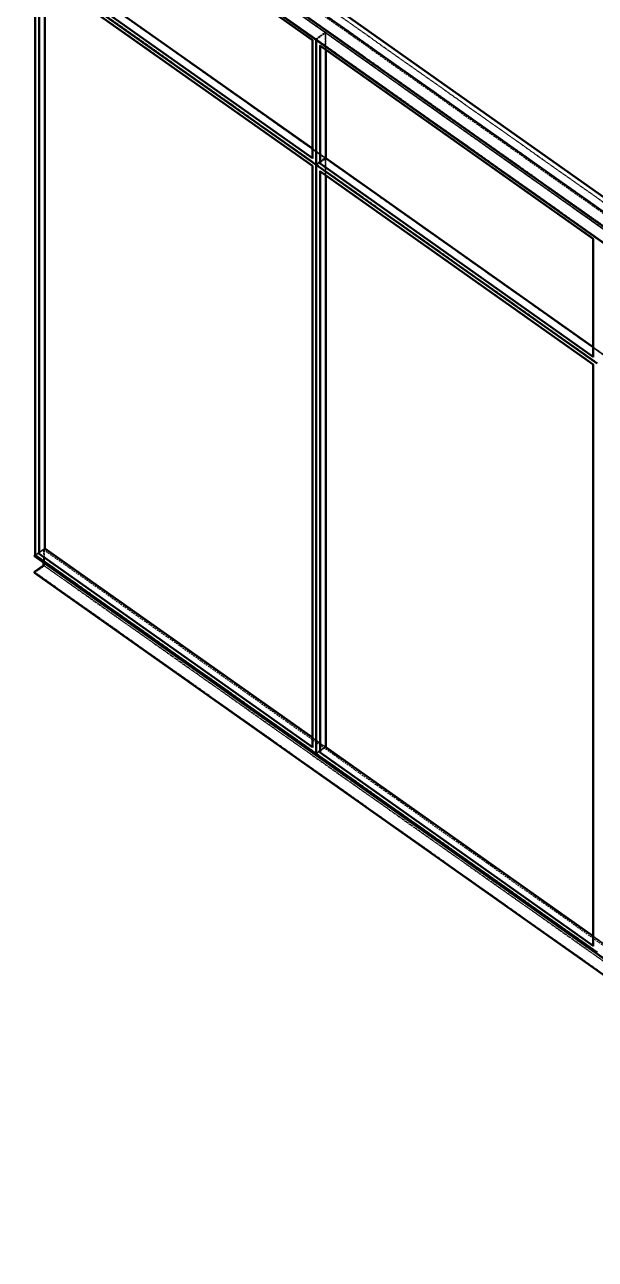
# Model space of a CAD drawing. Header units: millimetres. Extents: x 909 to 14018, y 345 to 10005.
# Drawn here: x 1117 to 2345, y 1130 to 3787 of the extents above; entities that cross this region are included whole.
import ezdxf

# ---------------------------------------------------------------- set-up
doc = ezdxf.new("R2010")
doc.units = ezdxf.units.MM
doc.linetypes.add('Hidden', pattern=[15, 5, -3, 5, -2])
for name, color, linetype, lineweight in [('Default', 7, 'Continuous', 50), ('Edges', 7, 'Hidden', 15), ('HiddenEdges', 2, 'Hidden', 15), ('HiddenSilhouettes', 2, 'Hidden', 15), ('Silhouettes', 7, 'Continuous', 50)]:
    doc.layers.add(name, color=color, linetype=linetype, lineweight=lineweight)

# ---------------------------------------------------------------- blocks, each defined once
blk = doc.blocks.new('Isometric')
at = {"layer": 'Edges'}
for points in [[(-2319.3, 1424.8), (-70.7, -165.2)], [(-2319.3, 1377.4), (-70.7, -212.6)], [(-2279, -691.2), (-2279, 977.6)], [(-1456.6, 881.7), (-650.5, 311.7)], [(-1472.9, 428.8), (-1472.1, 429.4)], [(-2291, -695.3), (495, -2665.3)], [(-2279, -691.2), (-2278.2, -690.6)], [(-2278.2, -686.6), (-2261.9, -675.1)], [(-1472.9, -1261.2), (-688, -1816.2)], [(-1472.1, -1256.6), (-1455.8, -1245.1)]]:
    blk.add_lwpolyline(points, dxfattribs=at)
for points in [[(-2267, 1377.4, 0), (-70.7, -175.6, 0)], [(-2279, 998.8, 0), (-1494.1, 443.8, 0)], [(-1472.9, 428.8, 0), (-1472.9, 768.2, 0)], [(-1472.9, 428.8, 0), (-688, -126.2, 0)], [(-1472.1, 433.4, 0), (-1455.8, 444.9, 0)], [(-1472.9, -1261.2, 0), (-1472.9, 407.6, 0)], [(-2279, -691.2, 0), (-1494.1, -1246.2, 0)], [(-2291, -742.7, 0), (495, -2712.7, 0)], [(-2264.9, -724.2, 0), (495, -2675.7, 0)], [(-1472.9, -1261.2, 0), (-1472.1, -1260.6, 0)]]:
    blk.add_polyline3d(points, dxfattribs=at)
at = {"layer": 'HiddenEdges'}
for points in [[(-2289.6, 1356.3), (-1483.5, 786.3)], [(-2287.9, 1355.5), (-1483.5, 786.7)], [(-2262.7, 1375.3), (-70.7, -174.7)], [(-2262.7, 1374.5), (-1456.6, 804.5)], [(-2261.9, 1373.9), (-1457.5, 805.1)], [(-2278.2, 1338.8), (-1493.3, 783.8)], [(-2261.9, 1014.4), (-1455.8, 444.4)], [(-2278.2, 978.2), (-1493.3, 423.2)], [(-1454.9, 880.8), (-650.5, 312)], [(-1454.9, 854.8), (-650.5, 286)], [(-1435.4, 880.8), (-650.5, 325.8)], [(-1494.1, 783.2), (-1493.3, 783.8)], [(-1483.5, 786.3), (-1456.6, 805.3)], [(-1481.8, 785.5), (-677.4, 216.7)], [(-1456.6, 804.5), (-650.5, 234.5)], [(-1455.8, 803.9), (-651.4, 235.1)], [(-1483.5, 425.7), (-1456.6, 444.7)], [(-1456.6, 444.7), (-650.5, -125.3)], [(-1455.8, 443.2), (-651.4, -125.6)], [(-1494.1, 422.6), (-1493.3, 423.2)], [(-1481.8, 424.8), (-677.4, -144)], [(-1472.1, 408.2), (-687.2, -146.8)], [(-688, -147.4), (-687.2, -146.8)], [(-2291, -697.4), (-2264.9, -678.9)], [(-2287.9, -693.5), (-2278.2, -686.6)], [(-2261.9, -675.6), (-1455.8, -1245.6)], [(-2291, -744.8), (-2262.7, -724.8)], [(-1456.6, -1245.3), (-650.5, -1815.3)], [(-1456.6, -1246.2), (-1455.8, -1245.6)], [(-1455.8, -1245.6), (-649.7, -1815.6)]]:
    blk.add_lwpolyline(points, dxfattribs=at)
for points in [[(-2287.9, 994.8, 0), (-1483.5, 426, 0)], [(-2262.7, -675.3, 0), (-2262.7, 1014.7, 0)], [(-2262.7, 1014.7, 0), (-1456.6, 444.7, 0)], [(-2262.7, 1013.8, 0), (-1456.6, 443.8, 0)], [(-2261.9, -675.6, 0), (-2261.9, 1014.4, 0)], [(-2261.9, 1013.2, 0), (-1457.5, 444.4, 0)], [(-1493.3, 444.4, 0), (-1493.3, 783.8, 0)], [(-1483.5, 786.7, 0), (-1457.5, 805.1, 0)], [(-1483.5, 427.7, 0), (-1483.5, 786.7, 0)], [(-1483.5, 786.3, 0), (-677.4, 216.3, 0)], [(-1457.5, 446.1, 0), (-1457.5, 805.1, 0)], [(-1456.6, 444.7, 0), (-1456.6, 805.3, 0)], [(-1456.6, 443.8, 0), (-1456.6, 804.5, 0)], [(-1472.1, 768.8, 0), (-687.2, 213.8, 0)], [(-1483.5, 426, 0), (-1457.5, 444.4, 0)], [(-1483.5, -1262.3, 0), (-1483.5, 426, 0)], [(-1481.8, 426.5, 0), (-1472.1, 433.4, 0)], [(-1457.5, -1243.9, 0), (-1457.5, 444.4, 0)], [(-1456.6, 443.8, 0), (-650.5, -126.2, 0)], [(-1455.8, 444.4, 0), (-649.7, -125.6, 0)], [(-1493.3, -1245.6, 0), (-1493.3, 423.2, 0)], [(-688, 213.2, 0), (-687.2, 213.8, 0)], [(-687.2, -125.6, 0), (-687.2, 213.8, 0)], [(-687.2, -1815.6, 0), (-687.2, -146.8, 0)], [(-2262.7, -724.8, 0), (-2262.7, -675.3, 0)], [(-2262.7, -676.2, 0), (-2261.9, -675.6, 0)], [(-2262.7, -724.8, 0), (495, -2674.8, 0)], [(-1481.8, -1263.5, 0), (-1472.1, -1256.6, 0)]]:
    blk.add_polyline3d(points, dxfattribs=at)
at = {"layer": 'HiddenSilhouettes'}
for points in [[(-2262.7, 1375.3), (-1456.6, 805.3)], [(-1456.6, 804.5), (-1455.8, 805.1)], [(-1472.9, 768.2), (-1472.1, 768.8)], [(-1494.1, 472), (-1457.5, 446.1)], [(-1494.1, 445), (-1493.3, 444.4)], [(-1494.1, 443.8), (-1493.3, 444.4)], [(-1481.8, 426.5), (-677.4, -142.3)], [(-1456.6, 443.8), (-1455.8, 444.4)], [(-1472.9, 407.6), (-1472.1, 408.2)], [(-1456.6, -1246.2), (-1456.6, 424.2)], [(-688, -98), (-651.4, -123.9)], [(-688, -126.2), (-687.2, -125.6)], [(-2287.9, -693.5), (-1483.5, -1262.3)], [(-2264.9, -678.9), (495, -2630.4)], [(-1494.1, -1245), (-1493.3, -1245.6)], [(-1494.1, -1246.2), (-1493.3, -1245.6)], [(-1483.5, -1264.3), (-1456.6, -1245.3)], [(-1481.8, -1263.5), (-677.4, -1832.3)], [(-688, -1815), (-687.2, -1815.6)], [(-688, -1816.2), (-687.2, -1815.6)]]:
    blk.add_lwpolyline(points, dxfattribs=at)
for points in [[(-2267, 1422.7, 0), (-70.7, -130.3, 0)], [(-2261.9, 1375.1, 0), (-1455.8, 805.1, 0)], [(-2287.9, 996.5, 0), (-1483.5, 427.7, 0)], [(-2287.9, -693.5, 0), (-2287.9, 994.8, 0)], [(-2262.7, -676.2, 0), (-2262.7, 1013.8, 0)], [(-1483.5, 784.3, 0), (-1483.5, 786.3, 0)], [(-1481.8, 785.5, 0), (-1455.8, 803.9, 0)], [(-1481.8, 426.5, 0), (-1481.8, 785.5, 0)], [(-1456.6, 805.3, 0), (-650.5, 235.3, 0)], [(-1455.8, 763.5, 0), (-1455.8, 805.1, 0)], [(-1455.8, 805.1, 0), (-649.7, 235.1, 0)], [(-1455.8, 756.1, 0), (-1455.8, 803.9, 0)], [(-1472.1, 767.6, 0), (-1472.1, 768.8, 0)], [(-1455.8, 444.4, 0), (-1455.8, 509, 0)], [(-1483.5, 427.7, 0), (-1457.5, 446.1, 0)], [(-1481.8, 424.8, 0), (-1455.8, 443.2, 0)], [(-1456.6, 424.2, 0), (-1456.6, 444.7, 0)], [(-1455.8, 424.2, 0), (-1455.8, 444.4, 0)], [(-1455.8, 395.5, 0), (-1455.8, 443.2, 0)], [(-1481.8, -1263.5, 0), (-1481.8, 424.8, 0)], [(-1472.1, 407, 0), (-1472.1, 408.2, 0)], [(-688, -125, 0), (-687.2, -125.6, 0)], [(-2289.6, -694.3, 0), (-2262.7, -675.3, 0)], [(-2264.9, -715.9, 0), (-2264.9, -678.9, 0)], [(-2262.7, -675.3, 0), (495, -2625.3, 0)], [(-2262.7, -676.2, 0), (-1456.6, -1246.2, 0)], [(-1456.6, -1245.3, 0), (-1456.6, -1187.7, 0)], [(-1455.8, -1245.6, 0), (-1455.8, -1187.7, 0)], [(-1494.1, -1218, 0), (-1457.5, -1243.9, 0)], [(-1483.5, -1262.3, 0), (-1457.5, -1243.9, 0)], [(-1456.6, -1246.2, 0), (-650.5, -1816.2, 0)], [(-688, -1788, 0), (-651.4, -1813.9, 0)]]:
    blk.add_polyline3d(points, dxfattribs=at)
at = {"layer": 'Silhouettes'}
for points in [[(-2319.3, 1422.7), (-70.7, -167.3)], [(-2262.7, 1424.8), (-70.7, -125.2)], [(-2319.3, 1375.3), (-70.7, -214.7)], [(-2289.6, 995.7), (-1483.5, 425.7)], [(-2278.2, 999.4), (-1494.1, 445)], [(-2279, 977.6), (-1494.1, 422.6)], [(-1435.4, 881.7), (-650.5, 326.7)], [(-1472.9, 768.2), (-688, 213.2)], [(-1483.5, 425.7), (-677.4, -144.3)], [(-1472.1, 429.4), (-688, -125)], [(-1472.1, -1260.6), (-1472.1, 407)], [(-2291, -697.4), (495, -2667.4)], [(-2261.9, -675.1), (-1494.1, -1218)], [(-2291, -742.7), (-2264.9, -724.2)], [(-1483.5, -1264.3), (-677.4, -1834.3)], [(-1472.1, -1260.6), (-688, -1815)], [(-1455.8, -1245.1), (-688, -1788)]]:
    blk.add_lwpolyline(points, dxfattribs=at)
for points in [[(-2279, 1338.2, 0), (-1494.1, 783.2, 0)], [(-2289.6, -694.3, 0), (-2289.6, 995.7, 0)], [(-2261.9, 1014.9, 0), (-1494.1, 472, 0)], [(-2278.2, -690.6, 0), (-2278.2, 977, 0)], [(-2261.9, -675.1, 0), (-2261.9, 965.5, 0)], [(-1494.1, 443.8, 0), (-1494.1, 783.2, 0)], [(-1483.5, 425.7, 0), (-1483.5, 784.3, 0)], [(-1472.1, 429.4, 0), (-1472.1, 767.6, 0)], [(-1455.8, 444.9, 0), (-1455.8, 756.1, 0)], [(-1483.5, -1264.3, 0), (-1483.5, 425.7, 0)], [(-1455.8, 444.9, 0), (-688, -98, 0)], [(-1494.1, -1246.2, 0), (-1494.1, 422.6, 0)], [(-1472.9, 407.6, 0), (-688, -147.4, 0)], [(-1455.8, -1245.1, 0), (-1455.8, 395.5, 0)], [(-688, -126.2, 0), (-688, 213.2, 0)], [(-688, -1816.2, 0), (-688, -147.4, 0)], [(-2291, -695.3, 0), (-2289.6, -694.3, 0)], [(-2291, -697.4, 0), (-2291, -695.3, 0)], [(-2289.6, -694.3, 0), (-1483.5, -1264.3, 0)], [(-2278.2, -690.6, 0), (-1494.1, -1245, 0)], [(-2291, -744.8, 0), (-2291, -742.7, 0)], [(-2264.9, -724.2, 0), (-2264.9, -715.9, 0)], [(-2291, -744.8, 0), (495, -2714.8, 0)]]:
    blk.add_polyline3d(points, dxfattribs=at)

msp = doc.modelspace()

# ---------------------------------------------------------------- block references
at = {"layer": 'Default', "xscale": 0.75, "yscale": 0.75, "zscale": 0.75}
msp.add_blockref('Isometric', (2856.5, 3166), dxfattribs=at)

doc.saveas('drawing.dxf')
